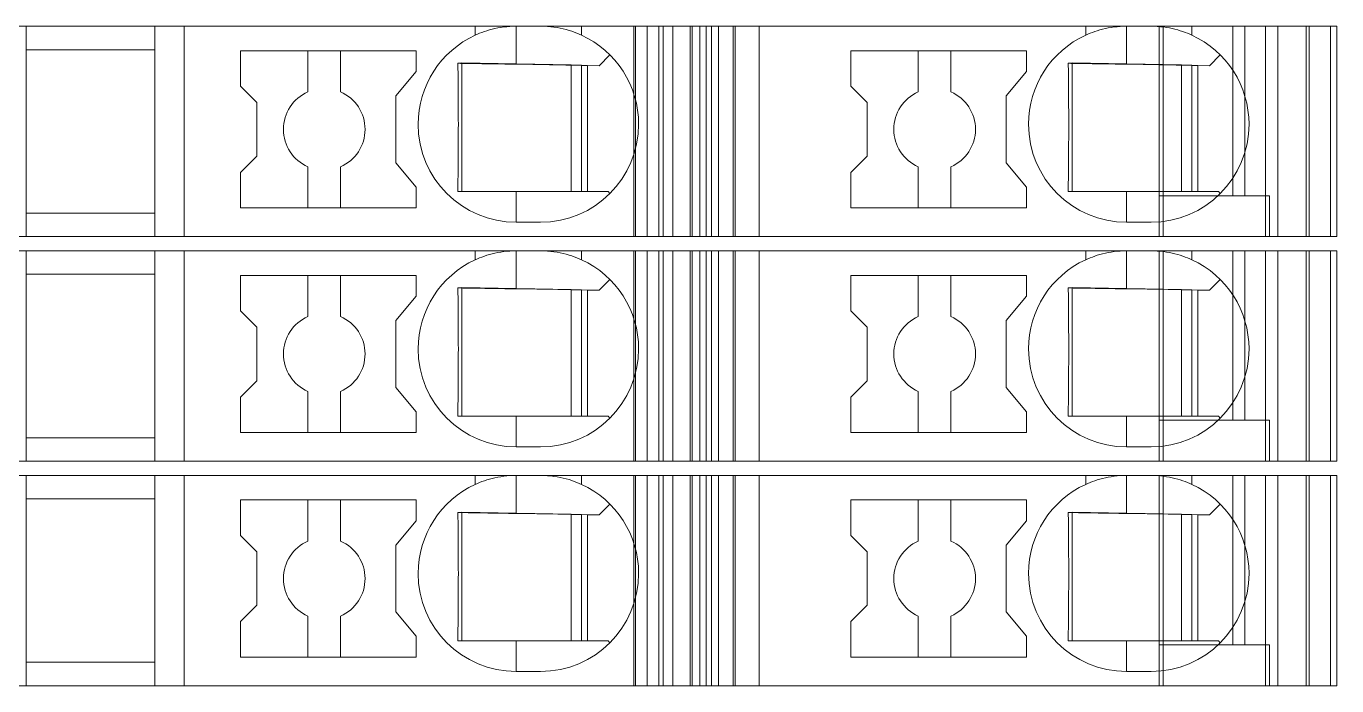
# Model space of a CAD drawing. Header units: millimetres. Extents: x 0 to 2100, y 0 to 1485.
# Drawn here: x 1258.05 to 1290.15, y 519.35 to 535.5 of the extents above; entities that cross this region are included whole.
import ezdxf
from ezdxf.enums import TextEntityAlignment as Align

# ---------------------------------------------------------------- set-up
doc = ezdxf.new("R2010")
doc.units = ezdxf.units.MM
for name, color, linetype, lineweight in [('EPLAN309', 5, 'Continuous', 5), ('EPLAN493', 5, 'Continuous', 5), ('MAIN-1', 7, 'Continuous', 5), ('MAIN-2', 7, 'Continuous', 5)]:
    doc.layers.add(name, color=color, linetype=linetype, lineweight=lineweight)
doc.styles.add('Tahoma', font='')
doc.styles.get('Tahoma').set_extended_font_data('Tahoma')

# ---------------------------------------------------------------- blocks, each defined once
blk = doc.blocks.new('EPLSYM_LibrarySPECIAL_Symbol12_Variant0_Placement8_48')
at = {"layer": 'EPLAN309', "lineweight": 13, "ltscale": 20}
blk.add_lwpolyline([(0, -5.15), (68.15, -5.15), (68.15, 0), (0, 0)], close=True, dxfattribs=at)
at = {"layer": 'EPLAN493', "color": 5, "style": 'Tahoma'}
blk.add_attdef('17_20450', text='', height=2.93475, dxfattribs=at).set_placement((0, -27.293475), align=Align.MIDDLE_RIGHT)
blk = doc.blocks.new('EPLSYM_LibrarySPECIAL_Symbol12_Variant0_Placement8_49')
at = {"layer": 'EPLAN309', "lineweight": 13, "ltscale": 20}
blk.add_lwpolyline([(0, -5.15), (68.15, -5.15), (68.15, 0), (0, 0)], close=True, dxfattribs=at)
at = {"layer": 'EPLAN493', "color": 5, "style": 'Tahoma'}
blk.add_attdef('17_20450', text='', height=2.93475, dxfattribs=at).set_placement((0, -27.293475), align=Align.MIDDLE_RIGHT)
blk = doc.blocks.new('EPLSYM_LibrarySPECIAL_Symbol12_Variant0_Placement8_50')
at = {"layer": 'EPLAN309', "lineweight": 13, "ltscale": 20}
blk.add_lwpolyline([(0, -5.15), (68.15, -5.15), (68.15, 0), (0, 0)], close=True, dxfattribs=at)
at = {"layer": 'EPLAN493', "color": 5, "style": 'Tahoma'}
blk.add_attdef('17_20450', text='', height=2.93475, dxfattribs=at).set_placement((0, -27.293475), align=Align.MIDDLE_RIGHT)

msp = doc.modelspace()

# ---------------------------------------------------------------- linework, layer by layer
at = {"layer": 'MAIN-1'}
for p, q in [((1258.05, 535.5), (1261.2, 535.5)), ((1258.05, 535.5), (1258.05, 530.35)), ((1261.919, 535.5), (1261.2, 535.5)), ((1261.2, 530.35), (1261.2, 535.5)), ((1269.05, 535.5), (1261.919, 535.5)), ((1261.919, 535.5), (1261.919, 530.35)), ((1269.05, 535.5), (1270.05, 535.5)), ((1269.05, 535.282), (1269.05, 535.5)), ((1269.531, 535.443), (1269.463, 535.427)), ((1269.601, 535.458), (1269.531, 535.443)), ((1269.673, 535.47), (1269.601, 535.458)), ((1269.746, 535.481), (1269.673, 535.47)), ((1269.821, 535.489), (1269.746, 535.481)), ((1269.897, 535.495), (1269.821, 535.489)), ((1269.973, 535.499), (1269.897, 535.495)), ((1270.05, 535.5), (1269.973, 535.499)), ((1270.05, 534.568), (1270.05, 535.5)), ((1270.05, 535.5), (1270.65, 535.5)), ((1270.65, 535.5), (1270.732, 535.499)), ((1271.65, 535.5), (1270.65, 535.5)), ((1270.732, 535.499), (1270.814, 535.494)), ((1270.814, 535.494), (1270.896, 535.487)), ((1270.896, 535.487), (1270.975, 535.478)), ((1270.975, 535.478), (1271.053, 535.466)), ((1271.053, 535.466), (1271.13, 535.452)), ((1271.13, 535.452), (1271.204, 535.435)), ((1271.204, 535.435), (1271.275, 535.417)), ((1271.65, 535.5), (1274.704, 535.5)), ((1271.65, 535.282), (1271.65, 535.5)), ((1274.832, 535.5), (1274.704, 535.5)), ((1274.704, 530.35), (1274.704, 535.5)), ((1274.832, 535.5), (1275.367, 535.5)), ((1274.832, 530.35), (1274.832, 535.5)), ((1276, 535.5), (1275.367, 535.5)), ((1275.367, 530.35), (1275.367, 535.5)), ((1276, 535.5), (1284, 535.5)), ((1276, 530.35), (1276, 535.5)), ((1284, 535.5), (1285, 535.5)), ((1284, 535.282), (1284, 535.5)), ((1284.481, 535.443), (1284.413, 535.427)), ((1284.551, 535.458), (1284.481, 535.443)), ((1284.622, 535.47), (1284.551, 535.458)), ((1284.696, 535.481), (1284.622, 535.47)), ((1284.771, 535.489), (1284.696, 535.481)), ((1284.847, 535.495), (1284.771, 535.489)), ((1284.923, 535.499), (1284.847, 535.495)), ((1285, 535.5), (1284.923, 535.499)), ((1285, 534.568), (1285, 535.5)), ((1285, 535.5), (1285.6, 535.5)), ((1285.6, 535.5), (1285.677, 535.499)), ((1286.6, 535.5), (1285.6, 535.5)), ((1285.677, 535.499), (1285.753, 535.495)), ((1285.753, 535.495), (1285.829, 535.489)), ((1285.829, 535.489), (1285.904, 535.481)), ((1285.904, 535.481), (1285.978, 535.47)), ((1285.978, 535.47), (1286.049, 535.458)), ((1286.049, 535.458), (1286.119, 535.443)), ((1286.119, 535.443), (1286.187, 535.427)), ((1286.6, 535.5), (1290, 535.5)), ((1286.6, 535.282), (1286.6, 535.5)), ((1290, 530.35), (1290, 535.5)), ((1269.102, 535.305), (1269.05, 535.282)), ((1269.156, 535.327), (1269.102, 535.305)), ((1269.213, 535.349), (1269.156, 535.327)), ((1269.272, 535.37), (1269.213, 535.349)), ((1269.333, 535.39), (1269.272, 535.37)), ((1269.397, 535.409), (1269.333, 535.39)), ((1269.463, 535.427), (1269.397, 535.409)), ((1271.275, 535.417), (1271.345, 535.397)), ((1271.345, 535.397), (1271.411, 535.376)), ((1271.411, 535.376), (1271.475, 535.354)), ((1271.475, 535.354), (1271.536, 535.331)), ((1271.536, 535.331), (1271.594, 535.306)), ((1271.594, 535.306), (1271.65, 535.282)), ((1284.052, 535.305), (1284, 535.282)), ((1284.106, 535.327), (1284.052, 535.305)), ((1284.163, 535.349), (1284.106, 535.327)), ((1284.222, 535.37), (1284.163, 535.349)), ((1284.283, 535.39), (1284.222, 535.37)), ((1284.347, 535.409), (1284.283, 535.39)), ((1284.413, 535.427), (1284.347, 535.409)), ((1286.187, 535.427), (1286.253, 535.409)), ((1286.253, 535.409), (1286.317, 535.39)), ((1286.317, 535.39), (1286.378, 535.37)), ((1286.378, 535.37), (1286.437, 535.349)), ((1286.437, 535.349), (1286.494, 535.327)), ((1286.494, 535.327), (1286.548, 535.305)), ((1286.548, 535.305), (1286.6, 535.282)), ((1258.05, 534.925), (1261.2, 534.925)), ((1263.3, 534.9), (1263.3, 534.029)), ((1263.3, 534.9), (1267.6, 534.9)), ((1264.95, 534.9), (1264.95, 533.892)), ((1265.75, 533.892), (1265.75, 534.9)), ((1267.6, 534.389), (1267.6, 534.9)), ((1272.083, 534.533), (1272.347, 534.797)), ((1278.25, 534.9), (1278.25, 534.029)), ((1278.25, 534.9), (1282.55, 534.9)), ((1279.9, 534.9), (1279.9, 533.892)), ((1280.7, 533.892), (1280.7, 534.9)), ((1282.55, 534.389), (1282.55, 534.9)), ((1287.033, 534.533), (1287.297, 534.797)), ((1268.624, 534.592), (1268.625, 534.522)), ((1268.685, 534.591), (1268.624, 534.592)), ((1268.625, 534.522), (1268.625, 534.45)), ((1268.746, 534.59), (1268.685, 534.591)), ((1268.721, 534.591), (1268.721, 531.45)), ((1268.809, 534.589), (1268.746, 534.59)), ((1268.873, 534.588), (1268.809, 534.589)), ((1268.937, 534.587), (1268.873, 534.588)), ((1269.003, 534.586), (1268.937, 534.587)), ((1269.071, 534.585), (1269.003, 534.586)), ((1269.14, 534.584), (1269.071, 534.585)), ((1269.21, 534.582), (1269.14, 534.584)), ((1269.283, 534.581), (1269.21, 534.582)), ((1269.358, 534.58), (1269.283, 534.581)), ((1269.435, 534.579), (1269.358, 534.58)), ((1269.514, 534.577), (1269.435, 534.579)), ((1269.597, 534.576), (1269.514, 534.577)), ((1269.682, 534.575), (1269.597, 534.576)), ((1269.771, 534.573), (1269.682, 534.575)), ((1269.862, 534.571), (1269.771, 534.573)), ((1269.955, 534.57), (1269.862, 534.571)), ((1270.05, 534.568), (1269.955, 534.57)), ((1270.05, 534.568), (1272.083, 534.533)), ((1271.4, 534.545), (1271.4, 531.45)), ((1271.65, 531.45), (1271.65, 534.54)), ((1271.8, 534.538), (1271.8, 531.45)), ((1283.574, 534.592), (1283.574, 534.522)), ((1283.635, 534.591), (1283.574, 534.592)), ((1283.574, 534.522), (1283.575, 534.45)), ((1283.696, 534.59), (1283.635, 534.591)), ((1283.671, 534.591), (1283.671, 531.45)), ((1283.759, 534.589), (1283.696, 534.59)), ((1283.822, 534.588), (1283.759, 534.589)), ((1283.887, 534.587), (1283.822, 534.588)), ((1283.953, 534.586), (1283.887, 534.587)), ((1284.021, 534.585), (1283.953, 534.586)), ((1284.09, 534.584), (1284.021, 534.585)), ((1284.16, 534.582), (1284.09, 534.584)), ((1284.233, 534.581), (1284.16, 534.582)), ((1284.307, 534.58), (1284.233, 534.581)), ((1284.385, 534.579), (1284.307, 534.58)), ((1284.464, 534.577), (1284.385, 534.579)), ((1284.547, 534.576), (1284.464, 534.577)), ((1284.632, 534.575), (1284.547, 534.576)), ((1284.72, 534.573), (1284.632, 534.575)), ((1284.812, 534.571), (1284.72, 534.573)), ((1284.905, 534.57), (1284.812, 534.571)), ((1285, 534.568), (1284.905, 534.57)), ((1285, 534.568), (1287.033, 534.533)), ((1286.35, 534.545), (1286.35, 531.45)), ((1286.6, 531.45), (1286.6, 534.54)), ((1286.75, 534.538), (1286.75, 531.45)), ((1267.1, 533.793), (1267.6, 534.389)), ((1268.625, 534.45), (1268.626, 534.377)), ((1268.626, 534.377), (1268.627, 534.303)), ((1268.627, 534.303), (1268.628, 534.227)), ((1268.628, 534.227), (1268.628, 534.149)), ((1268.628, 534.149), (1268.629, 534.07)), ((1282.05, 533.793), (1282.55, 534.389)), ((1283.575, 534.45), (1283.576, 534.377)), ((1283.576, 534.377), (1283.577, 534.303)), ((1283.577, 534.303), (1283.577, 534.227)), ((1283.577, 534.227), (1283.578, 534.149)), ((1283.578, 534.149), (1283.579, 534.07)), ((1263.7, 533.629), (1263.3, 534.029)), ((1268.629, 534.07), (1268.63, 533.988)), ((1268.63, 533.988), (1268.63, 533.904)), ((1268.63, 533.904), (1268.631, 533.817)), ((1278.65, 533.629), (1278.25, 534.029)), ((1283.579, 534.07), (1283.58, 533.988)), ((1283.58, 533.988), (1283.58, 533.904)), ((1283.58, 533.904), (1283.581, 533.817)), ((1263.7, 533.629), (1263.7, 532.321)), ((1267.1, 533.793), (1267.1, 532.157)), ((1268.631, 533.817), (1268.631, 533.726)), ((1268.631, 533.726), (1268.632, 533.632)), ((1268.632, 533.632), (1268.633, 533.534)), ((1268.633, 533.534), (1268.633, 533.431)), ((1278.65, 533.629), (1278.65, 532.321)), ((1282.05, 533.793), (1282.05, 532.157)), ((1283.581, 533.817), (1283.581, 533.726)), ((1283.581, 533.726), (1283.582, 533.632)), ((1283.582, 533.632), (1283.582, 533.534)), ((1283.582, 533.534), (1283.583, 533.431)), ((1268.633, 533.431), (1268.633, 533.324)), ((1268.633, 533.324), (1268.633, 533.213)), ((1268.633, 533.213), (1268.634, 533.1)), ((1283.583, 533.431), (1283.583, 533.324)), ((1283.583, 533.324), (1283.583, 533.213)), ((1283.583, 533.213), (1283.583, 533.1)), ((1268.634, 533.1), (1268.633, 532.979)), ((1268.633, 532.979), (1268.633, 532.861)), ((1268.633, 532.861), (1268.633, 532.747)), ((1283.583, 533.1), (1283.583, 532.979)), ((1283.583, 532.979), (1283.583, 532.861)), ((1283.583, 532.861), (1283.583, 532.747)), ((1268.633, 532.747), (1268.632, 532.638)), ((1268.632, 532.638), (1268.632, 532.534)), ((1283.583, 532.747), (1283.582, 532.638)), ((1283.582, 532.638), (1283.582, 532.534)), ((1263.7, 532.321), (1263.3, 531.921)), ((1268.63, 532.248), (1268.629, 532.159)), ((1268.631, 532.339), (1268.63, 532.248)), ((1268.632, 532.534), (1268.631, 532.434)), ((1268.631, 532.434), (1268.631, 532.339)), ((1278.65, 532.321), (1278.25, 531.921)), ((1283.58, 532.248), (1283.579, 532.159)), ((1283.581, 532.339), (1283.58, 532.248)), ((1283.582, 532.534), (1283.581, 532.434)), ((1283.581, 532.434), (1283.581, 532.339)), ((1263.3, 531.921), (1263.3, 531.05)), ((1264.95, 532.058), (1264.95, 531.05)), ((1265.75, 532.058), (1265.75, 531.05)), ((1267.1, 532.157), (1267.6, 531.561)), ((1268.627, 531.908), (1268.626, 531.829)), ((1268.628, 531.99), (1268.627, 531.908)), ((1268.629, 532.159), (1268.628, 532.073)), ((1268.628, 532.073), (1268.628, 531.99)), ((1278.25, 531.921), (1278.25, 531.05)), ((1279.9, 532.058), (1279.9, 531.05)), ((1280.7, 532.058), (1280.7, 531.05)), ((1282.05, 532.157), (1282.55, 531.561)), ((1283.577, 531.908), (1283.576, 531.829)), ((1283.578, 531.99), (1283.577, 531.908)), ((1283.579, 532.159), (1283.578, 532.073)), ((1283.578, 532.073), (1283.578, 531.99)), ((1268.624, 531.598), (1268.623, 531.524)), ((1268.625, 531.75), (1268.624, 531.674)), ((1268.624, 531.674), (1268.624, 531.598)), ((1268.626, 531.829), (1268.625, 531.75)), ((1283.574, 531.598), (1283.573, 531.524)), ((1283.575, 531.75), (1283.574, 531.674)), ((1283.574, 531.674), (1283.574, 531.598)), ((1283.576, 531.829), (1283.575, 531.75)), ((1267.6, 531.05), (1267.6, 531.561)), ((1268.623, 531.524), (1268.622, 531.45)), ((1268.622, 531.45), (1268.683, 531.45)), ((1268.683, 531.45), (1268.746, 531.45)), ((1268.746, 531.45), (1268.809, 531.45)), ((1268.809, 531.45), (1268.873, 531.45)), ((1268.873, 531.45), (1268.939, 531.45)), ((1268.939, 531.45), (1269.005, 531.45)), ((1269.005, 531.45), (1269.074, 531.45)), ((1269.074, 531.45), (1269.144, 531.45)), ((1269.144, 531.45), (1269.215, 531.45)), ((1269.215, 531.45), (1269.289, 531.45)), ((1269.289, 531.45), (1269.364, 531.45)), ((1269.364, 531.45), (1269.442, 531.45)), ((1269.442, 531.45), (1269.522, 531.45)), ((1269.522, 531.45), (1269.605, 531.45)), ((1269.605, 531.45), (1269.69, 531.45)), ((1269.69, 531.45), (1269.778, 531.45)), ((1269.778, 531.45), (1269.867, 531.45)), ((1269.867, 531.45), (1269.958, 531.45)), ((1269.958, 531.45), (1270.05, 531.45)), ((1270.05, 531.45), (1272.3, 531.45)), ((1270.05, 531.45), (1270.05, 530.7)), ((1272.347, 531.403), (1272.3, 531.45)), ((1282.55, 531.05), (1282.55, 531.561)), ((1283.573, 531.524), (1283.572, 531.45)), ((1283.572, 531.45), (1283.633, 531.45)), ((1283.633, 531.45), (1283.695, 531.45)), ((1283.695, 531.45), (1283.759, 531.45)), ((1283.759, 531.45), (1283.823, 531.45)), ((1283.823, 531.45), (1283.889, 531.45)), ((1283.889, 531.45), (1283.955, 531.45)), ((1283.955, 531.45), (1284.024, 531.45)), ((1284.024, 531.45), (1284.093, 531.45)), ((1284.093, 531.45), (1284.165, 531.45)), ((1284.165, 531.45), (1284.239, 531.45)), ((1284.239, 531.45), (1284.314, 531.45)), ((1284.314, 531.45), (1284.392, 531.45)), ((1284.392, 531.45), (1284.472, 531.45)), ((1284.472, 531.45), (1284.555, 531.45)), ((1284.555, 531.45), (1284.64, 531.45)), ((1284.64, 531.45), (1284.727, 531.45)), ((1284.727, 531.45), (1284.817, 531.45)), ((1284.817, 531.45), (1284.908, 531.45)), ((1284.908, 531.45), (1285, 531.45)), ((1285, 531.45), (1285, 530.7)), ((1285, 531.45), (1287.25, 531.45)), ((1287.297, 531.403), (1287.25, 531.45)), ((1267.6, 531.05), (1263.3, 531.05)), ((1282.55, 531.05), (1278.25, 531.05)), ((1258.05, 530.925), (1261.2, 530.925)), ((1270.65, 530.7), (1270.05, 530.7)), ((1285.6, 530.7), (1285, 530.7)), ((1258.05, 530.35), (1261.2, 530.35)), ((1261.919, 530.35), (1261.2, 530.35)), ((1261.919, 530.35), (1274.704, 530.35)), ((1273.544, 530.35), (1273.544, 530.35)), ((1273.65, 530.35), (1273.65, 530.35)), ((1274.832, 530.35), (1274.704, 530.35)), ((1274.832, 530.35), (1275.367, 530.35)), ((1276, 530.35), (1275.367, 530.35)), ((1276, 530.35), (1290, 530.35)), ((1288.5, 530.35), (1288.5, 530.35)), ((1258.05, 530), (1261.2, 530)), ((1258.05, 530), (1258.05, 524.85)), ((1261.919, 530), (1261.2, 530)), ((1261.2, 524.85), (1261.2, 530)), ((1269.05, 530), (1261.919, 530)), ((1261.919, 530), (1261.919, 524.85)), ((1269.05, 530), (1270.05, 530)), ((1269.05, 529.782), (1269.05, 530)), ((1269.746, 529.981), (1269.673, 529.97)), ((1269.821, 529.989), (1269.746, 529.981)), ((1269.897, 529.995), (1269.821, 529.989)), ((1269.973, 529.999), (1269.897, 529.995)), ((1270.05, 530), (1269.973, 529.999)), ((1270.05, 529.068), (1270.05, 530)), ((1270.05, 530), (1270.65, 530)), ((1270.65, 530), (1270.732, 529.999)), ((1271.65, 530), (1270.65, 530)), ((1270.732, 529.999), (1270.814, 529.994)), ((1270.814, 529.994), (1270.896, 529.987)), ((1270.896, 529.987), (1270.975, 529.978)), ((1270.975, 529.978), (1271.053, 529.966)), ((1271.65, 530), (1274.704, 530)), ((1271.65, 529.782), (1271.65, 530)), ((1274.832, 530), (1274.704, 530)), ((1274.704, 524.85), (1274.704, 530)), ((1274.832, 530), (1275.367, 530)), ((1274.832, 524.85), (1274.832, 530)), ((1276, 530), (1275.367, 530)), ((1275.367, 524.85), (1275.367, 530)), ((1276, 530), (1284, 530)), ((1276, 524.85), (1276, 530)), ((1284, 530), (1285, 530)), ((1284, 529.782), (1284, 530)), ((1284.696, 529.981), (1284.622, 529.97)), ((1284.771, 529.989), (1284.696, 529.981)), ((1284.847, 529.995), (1284.771, 529.989)), ((1284.923, 529.999), (1284.847, 529.995)), ((1285, 530), (1284.923, 529.999)), ((1285, 529.068), (1285, 530)), ((1285, 530), (1285.6, 530)), ((1285.6, 530), (1285.677, 529.999)), ((1286.6, 530), (1285.6, 530)), ((1285.677, 529.999), (1285.753, 529.995)), ((1285.753, 529.995), (1285.829, 529.989)), ((1285.829, 529.989), (1285.904, 529.981)), ((1285.904, 529.981), (1285.978, 529.97)), ((1286.6, 530), (1290, 530)), ((1286.6, 529.782), (1286.6, 530)), ((1290, 524.85), (1290, 530)), ((1269.102, 529.805), (1269.05, 529.782)), ((1269.156, 529.827), (1269.102, 529.805)), ((1269.213, 529.849), (1269.156, 529.827)), ((1269.272, 529.87), (1269.213, 529.849)), ((1269.333, 529.89), (1269.272, 529.87)), ((1269.397, 529.909), (1269.333, 529.89)), ((1269.463, 529.927), (1269.397, 529.909)), ((1269.531, 529.943), (1269.463, 529.927)), ((1269.601, 529.958), (1269.531, 529.943)), ((1269.673, 529.97), (1269.601, 529.958)), ((1271.053, 529.966), (1271.13, 529.952)), ((1271.13, 529.952), (1271.204, 529.935)), ((1271.204, 529.935), (1271.275, 529.917)), ((1271.275, 529.917), (1271.345, 529.897)), ((1271.345, 529.897), (1271.411, 529.876)), ((1271.411, 529.876), (1271.475, 529.854)), ((1271.475, 529.854), (1271.536, 529.831)), ((1271.536, 529.831), (1271.594, 529.806)), ((1271.594, 529.806), (1271.65, 529.782)), ((1284.052, 529.805), (1284, 529.782)), ((1284.106, 529.827), (1284.052, 529.805)), ((1284.163, 529.849), (1284.106, 529.827)), ((1284.222, 529.87), (1284.163, 529.849)), ((1284.283, 529.89), (1284.222, 529.87)), ((1284.347, 529.909), (1284.283, 529.89)), ((1284.413, 529.927), (1284.347, 529.909)), ((1284.481, 529.943), (1284.413, 529.927)), ((1284.551, 529.958), (1284.481, 529.943)), ((1284.622, 529.97), (1284.551, 529.958)), ((1285.978, 529.97), (1286.049, 529.958)), ((1286.049, 529.958), (1286.119, 529.943)), ((1286.119, 529.943), (1286.187, 529.927)), ((1286.187, 529.927), (1286.253, 529.909)), ((1286.253, 529.909), (1286.317, 529.89)), ((1286.317, 529.89), (1286.378, 529.87)), ((1286.378, 529.87), (1286.437, 529.849)), ((1286.437, 529.849), (1286.494, 529.827)), ((1286.494, 529.827), (1286.548, 529.805)), ((1286.548, 529.805), (1286.6, 529.782)), ((1258.05, 529.425), (1261.2, 529.425)), ((1263.3, 529.4), (1263.3, 528.529)), ((1263.3, 529.4), (1267.6, 529.4)), ((1264.95, 529.4), (1264.95, 528.392)), ((1265.75, 528.392), (1265.75, 529.4)), ((1267.6, 528.889), (1267.6, 529.4)), ((1278.25, 529.4), (1278.25, 528.529)), ((1278.25, 529.4), (1282.55, 529.4)), ((1279.9, 529.4), (1279.9, 528.392)), ((1280.7, 528.392), (1280.7, 529.4)), ((1282.55, 528.889), (1282.55, 529.4)), ((1268.624, 529.092), (1268.625, 529.022)), ((1268.685, 529.091), (1268.624, 529.092)), ((1268.625, 529.022), (1268.625, 528.95)), ((1268.746, 529.09), (1268.685, 529.091)), ((1268.721, 529.091), (1268.721, 525.95)), ((1268.809, 529.089), (1268.746, 529.09)), ((1268.873, 529.088), (1268.809, 529.089)), ((1268.937, 529.087), (1268.873, 529.088)), ((1269.003, 529.086), (1268.937, 529.087)), ((1269.071, 529.085), (1269.003, 529.086)), ((1269.14, 529.084), (1269.071, 529.085)), ((1269.21, 529.082), (1269.14, 529.084)), ((1269.283, 529.081), (1269.21, 529.082)), ((1269.358, 529.08), (1269.283, 529.081)), ((1269.435, 529.079), (1269.358, 529.08)), ((1269.514, 529.077), (1269.435, 529.079)), ((1269.597, 529.076), (1269.514, 529.077)), ((1269.682, 529.075), (1269.597, 529.076)), ((1269.771, 529.073), (1269.682, 529.075)), ((1269.862, 529.071), (1269.771, 529.073)), ((1269.955, 529.07), (1269.862, 529.071)), ((1270.05, 529.068), (1269.955, 529.07)), ((1270.05, 529.068), (1272.083, 529.033)), ((1271.4, 529.045), (1271.4, 525.95)), ((1271.65, 525.95), (1271.65, 529.04)), ((1271.8, 529.038), (1271.8, 525.95)), ((1272.083, 529.033), (1272.347, 529.297)), ((1283.574, 529.092), (1283.574, 529.022)), ((1283.635, 529.091), (1283.574, 529.092)), ((1283.574, 529.022), (1283.575, 528.95)), ((1283.696, 529.09), (1283.635, 529.091)), ((1283.671, 529.091), (1283.671, 525.95)), ((1283.759, 529.089), (1283.696, 529.09)), ((1283.822, 529.088), (1283.759, 529.089)), ((1283.887, 529.087), (1283.822, 529.088)), ((1283.953, 529.086), (1283.887, 529.087)), ((1284.021, 529.085), (1283.953, 529.086)), ((1284.09, 529.084), (1284.021, 529.085)), ((1284.16, 529.082), (1284.09, 529.084)), ((1284.233, 529.081), (1284.16, 529.082)), ((1284.307, 529.08), (1284.233, 529.081)), ((1284.385, 529.079), (1284.307, 529.08)), ((1284.464, 529.077), (1284.385, 529.079)), ((1284.547, 529.076), (1284.464, 529.077)), ((1284.632, 529.075), (1284.547, 529.076)), ((1284.72, 529.073), (1284.632, 529.075)), ((1284.812, 529.071), (1284.72, 529.073)), ((1284.905, 529.07), (1284.812, 529.071)), ((1285, 529.068), (1284.905, 529.07)), ((1285, 529.068), (1287.033, 529.033)), ((1286.35, 529.045), (1286.35, 525.95)), ((1286.6, 525.95), (1286.6, 529.04)), ((1286.75, 529.038), (1286.75, 525.95)), ((1287.033, 529.033), (1287.297, 529.297)), ((1267.1, 528.293), (1267.6, 528.889)), ((1268.625, 528.95), (1268.626, 528.877)), ((1268.626, 528.877), (1268.627, 528.803)), ((1268.627, 528.803), (1268.628, 528.727)), ((1268.628, 528.727), (1268.628, 528.649)), ((1282.05, 528.293), (1282.55, 528.889)), ((1283.575, 528.95), (1283.576, 528.877)), ((1283.576, 528.877), (1283.577, 528.803)), ((1283.577, 528.803), (1283.577, 528.727)), ((1283.577, 528.727), (1283.578, 528.649)), ((1263.7, 528.129), (1263.3, 528.529)), ((1268.628, 528.649), (1268.629, 528.57)), ((1268.629, 528.57), (1268.63, 528.488)), ((1268.63, 528.488), (1268.63, 528.404)), ((1268.63, 528.404), (1268.631, 528.317)), ((1278.65, 528.129), (1278.25, 528.529)), ((1283.578, 528.649), (1283.579, 528.57)), ((1283.579, 528.57), (1283.58, 528.488)), ((1283.58, 528.488), (1283.58, 528.404)), ((1283.58, 528.404), (1283.581, 528.317)), ((1263.7, 528.129), (1263.7, 526.821)), ((1267.1, 528.293), (1267.1, 526.657)), ((1268.631, 528.317), (1268.631, 528.226)), ((1268.631, 528.226), (1268.632, 528.132)), ((1268.632, 528.132), (1268.633, 528.034)), ((1278.65, 528.129), (1278.65, 526.821)), ((1282.05, 528.293), (1282.05, 526.657)), ((1283.581, 528.317), (1283.581, 528.226)), ((1283.581, 528.226), (1283.582, 528.132)), ((1283.582, 528.132), (1283.582, 528.034)), ((1268.633, 528.034), (1268.633, 527.931)), ((1268.633, 527.931), (1268.633, 527.824)), ((1268.633, 527.824), (1268.633, 527.713)), ((1283.582, 528.034), (1283.583, 527.931)), ((1283.583, 527.931), (1283.583, 527.824)), ((1283.583, 527.824), (1283.583, 527.713)), ((1268.633, 527.713), (1268.634, 527.6)), ((1268.634, 527.6), (1268.633, 527.479)), ((1268.633, 527.479), (1268.633, 527.361)), ((1283.583, 527.713), (1283.583, 527.6)), ((1283.583, 527.6), (1283.583, 527.479)), ((1283.583, 527.479), (1283.583, 527.361)), ((1268.633, 527.247), (1268.632, 527.138)), ((1268.632, 527.138), (1268.632, 527.034)), ((1268.633, 527.361), (1268.633, 527.247)), ((1283.583, 527.247), (1283.582, 527.138)), ((1283.582, 527.138), (1283.582, 527.034)), ((1283.583, 527.361), (1283.583, 527.247)), ((1263.7, 526.821), (1263.3, 526.421)), ((1268.631, 526.839), (1268.63, 526.748)), ((1268.632, 527.034), (1268.631, 526.934)), ((1268.631, 526.934), (1268.631, 526.839)), ((1278.65, 526.821), (1278.25, 526.421)), ((1283.581, 526.839), (1283.58, 526.748)), ((1283.582, 527.034), (1283.581, 526.934)), ((1283.581, 526.934), (1283.581, 526.839)), ((1264.95, 526.558), (1264.95, 525.55)), ((1265.75, 526.558), (1265.75, 525.55)), ((1267.1, 526.657), (1267.6, 526.061)), ((1268.628, 526.49), (1268.627, 526.408)), ((1268.629, 526.659), (1268.628, 526.573)), ((1268.628, 526.573), (1268.628, 526.49)), ((1268.63, 526.748), (1268.629, 526.659)), ((1279.9, 526.558), (1279.9, 525.55)), ((1280.7, 526.558), (1280.7, 525.55)), ((1282.05, 526.657), (1282.55, 526.061)), ((1283.578, 526.49), (1283.577, 526.408)), ((1283.579, 526.659), (1283.578, 526.573)), ((1283.578, 526.573), (1283.578, 526.49)), ((1283.58, 526.748), (1283.579, 526.659)), ((1263.3, 526.421), (1263.3, 525.55)), ((1268.625, 526.25), (1268.624, 526.174)), ((1268.624, 526.174), (1268.624, 526.098)), ((1268.626, 526.329), (1268.625, 526.25)), ((1268.627, 526.408), (1268.626, 526.329)), ((1278.25, 526.421), (1278.25, 525.55)), ((1283.575, 526.25), (1283.574, 526.174)), ((1283.574, 526.174), (1283.574, 526.098)), ((1283.576, 526.329), (1283.575, 526.25)), ((1283.577, 526.408), (1283.576, 526.329)), ((1267.6, 525.55), (1267.6, 526.061)), ((1268.623, 526.024), (1268.622, 525.95)), ((1268.622, 525.95), (1268.683, 525.95)), ((1268.624, 526.098), (1268.623, 526.024)), ((1268.683, 525.95), (1268.746, 525.95)), ((1268.746, 525.95), (1268.809, 525.95)), ((1268.809, 525.95), (1268.873, 525.95)), ((1268.873, 525.95), (1268.939, 525.95)), ((1268.939, 525.95), (1269.005, 525.95)), ((1269.005, 525.95), (1269.074, 525.95)), ((1269.074, 525.95), (1269.144, 525.95)), ((1269.144, 525.95), (1269.215, 525.95)), ((1269.215, 525.95), (1269.289, 525.95)), ((1269.289, 525.95), (1269.364, 525.95)), ((1269.364, 525.95), (1269.442, 525.95)), ((1269.442, 525.95), (1269.522, 525.95)), ((1269.522, 525.95), (1269.605, 525.95)), ((1269.605, 525.95), (1269.69, 525.95)), ((1269.69, 525.95), (1269.778, 525.95)), ((1269.778, 525.95), (1269.867, 525.95)), ((1269.867, 525.95), (1269.958, 525.95)), ((1269.958, 525.95), (1270.05, 525.95)), ((1270.05, 525.95), (1272.3, 525.95)), ((1270.05, 525.95), (1270.05, 525.2)), ((1272.347, 525.903), (1272.3, 525.95)), ((1282.55, 525.55), (1282.55, 526.061)), ((1283.573, 526.024), (1283.572, 525.95)), ((1283.572, 525.95), (1283.633, 525.95)), ((1283.574, 526.098), (1283.573, 526.024)), ((1283.633, 525.95), (1283.695, 525.95)), ((1283.695, 525.95), (1283.759, 525.95)), ((1283.759, 525.95), (1283.823, 525.95)), ((1283.823, 525.95), (1283.889, 525.95)), ((1283.889, 525.95), (1283.955, 525.95)), ((1283.955, 525.95), (1284.024, 525.95)), ((1284.024, 525.95), (1284.093, 525.95)), ((1284.093, 525.95), (1284.165, 525.95)), ((1284.165, 525.95), (1284.239, 525.95)), ((1284.239, 525.95), (1284.314, 525.95)), ((1284.314, 525.95), (1284.392, 525.95)), ((1284.392, 525.95), (1284.472, 525.95)), ((1284.472, 525.95), (1284.555, 525.95)), ((1284.555, 525.95), (1284.64, 525.95)), ((1284.64, 525.95), (1284.727, 525.95)), ((1284.727, 525.95), (1284.817, 525.95)), ((1284.817, 525.95), (1284.908, 525.95)), ((1284.908, 525.95), (1285, 525.95)), ((1285, 525.95), (1285, 525.2)), ((1285, 525.95), (1287.25, 525.95)), ((1287.297, 525.903), (1287.25, 525.95)), ((1267.6, 525.55), (1263.3, 525.55)), ((1282.55, 525.55), (1278.25, 525.55)), ((1258.05, 525.425), (1261.2, 525.425)), ((1270.65, 525.2), (1270.05, 525.2)), ((1285.6, 525.2), (1285, 525.2)), ((1258.05, 524.85), (1261.2, 524.85)), ((1261.919, 524.85), (1261.2, 524.85)), ((1261.919, 524.85), (1274.704, 524.85)), ((1273.544, 524.85), (1273.544, 524.85)), ((1273.65, 524.85), (1273.65, 524.85)), ((1274.832, 524.85), (1274.704, 524.85)), ((1274.832, 524.85), (1275.367, 524.85)), ((1276, 524.85), (1275.367, 524.85)), ((1276, 524.85), (1290, 524.85)), ((1288.5, 524.85), (1288.5, 524.85)), ((1258.05, 524.5), (1261.2, 524.5)), ((1258.05, 524.5), (1258.05, 519.35)), ((1261.919, 524.5), (1261.2, 524.5)), ((1261.2, 519.35), (1261.2, 524.5)), ((1269.05, 524.5), (1261.919, 524.5)), ((1261.919, 524.5), (1261.919, 519.35)), ((1269.05, 524.5), (1270.05, 524.5)), ((1269.05, 524.282), (1269.05, 524.5)), ((1269.102, 524.305), (1269.05, 524.282)), ((1269.156, 524.327), (1269.102, 524.305)), ((1269.213, 524.349), (1269.156, 524.327)), ((1269.272, 524.37), (1269.213, 524.349)), ((1269.333, 524.39), (1269.272, 524.37)), ((1269.397, 524.409), (1269.333, 524.39)), ((1269.463, 524.427), (1269.397, 524.409)), ((1269.531, 524.443), (1269.463, 524.427)), ((1269.601, 524.458), (1269.531, 524.443)), ((1269.673, 524.47), (1269.601, 524.458)), ((1269.746, 524.481), (1269.673, 524.47)), ((1269.821, 524.489), (1269.746, 524.481)), ((1269.897, 524.495), (1269.821, 524.489)), ((1269.973, 524.499), (1269.897, 524.495)), ((1270.05, 524.5), (1269.973, 524.499)), ((1270.05, 523.568), (1270.05, 524.5)), ((1270.05, 524.5), (1270.65, 524.5)), ((1270.65, 524.5), (1270.732, 524.499)), ((1271.65, 524.5), (1270.65, 524.5)), ((1270.732, 524.499), (1270.814, 524.494)), ((1270.814, 524.494), (1270.896, 524.487)), ((1270.896, 524.487), (1270.975, 524.478)), ((1270.975, 524.478), (1271.053, 524.466)), ((1271.053, 524.466), (1271.13, 524.452)), ((1271.13, 524.452), (1271.204, 524.435)), ((1271.204, 524.435), (1271.275, 524.417)), ((1271.275, 524.417), (1271.345, 524.397)), ((1271.345, 524.397), (1271.411, 524.376)), ((1271.411, 524.376), (1271.475, 524.354)), ((1271.475, 524.354), (1271.536, 524.331)), ((1271.536, 524.331), (1271.594, 524.306)), ((1271.594, 524.306), (1271.65, 524.282)), ((1271.65, 524.5), (1274.704, 524.5)), ((1271.65, 524.282), (1271.65, 524.5)), ((1274.832, 524.5), (1274.704, 524.5)), ((1274.704, 519.35), (1274.704, 524.5)), ((1274.832, 524.5), (1275.367, 524.5)), ((1274.832, 519.35), (1274.832, 524.5)), ((1276, 524.5), (1275.367, 524.5)), ((1275.367, 519.35), (1275.367, 524.5)), ((1276, 524.5), (1284, 524.5)), ((1276, 519.35), (1276, 524.5)), ((1284, 524.5), (1285, 524.5)), ((1284, 524.282), (1284, 524.5)), ((1284.052, 524.305), (1284, 524.282)), ((1284.106, 524.327), (1284.052, 524.305)), ((1284.163, 524.349), (1284.106, 524.327)), ((1284.222, 524.37), (1284.163, 524.349)), ((1284.283, 524.39), (1284.222, 524.37)), ((1284.347, 524.409), (1284.283, 524.39)), ((1284.413, 524.427), (1284.347, 524.409)), ((1284.481, 524.443), (1284.413, 524.427)), ((1284.551, 524.458), (1284.481, 524.443)), ((1284.622, 524.47), (1284.551, 524.458)), ((1284.696, 524.481), (1284.622, 524.47)), ((1284.771, 524.489), (1284.696, 524.481)), ((1284.847, 524.495), (1284.771, 524.489)), ((1284.923, 524.499), (1284.847, 524.495)), ((1285, 524.5), (1284.923, 524.499)), ((1285, 523.568), (1285, 524.5)), ((1285, 524.5), (1285.6, 524.5)), ((1285.6, 524.5), (1285.677, 524.499)), ((1286.6, 524.5), (1285.6, 524.5)), ((1285.677, 524.499), (1285.753, 524.495)), ((1285.753, 524.495), (1285.829, 524.489)), ((1285.829, 524.489), (1285.904, 524.481)), ((1285.904, 524.481), (1285.978, 524.47)), ((1285.978, 524.47), (1286.049, 524.458)), ((1286.049, 524.458), (1286.119, 524.443)), ((1286.119, 524.443), (1286.187, 524.427)), ((1286.187, 524.427), (1286.253, 524.409)), ((1286.253, 524.409), (1286.317, 524.39)), ((1286.317, 524.39), (1286.378, 524.37)), ((1286.378, 524.37), (1286.437, 524.349)), ((1286.437, 524.349), (1286.494, 524.327)), ((1286.494, 524.327), (1286.548, 524.305)), ((1286.548, 524.305), (1286.6, 524.282)), ((1286.6, 524.5), (1290, 524.5)), ((1286.6, 524.282), (1286.6, 524.5)), ((1290, 519.35), (1290, 524.5)), ((1258.05, 523.925), (1261.2, 523.925)), ((1263.3, 523.9), (1263.3, 523.029)), ((1263.3, 523.9), (1267.6, 523.9)), ((1264.95, 523.9), (1264.95, 522.892)), ((1265.75, 522.892), (1265.75, 523.9)), ((1267.6, 523.389), (1267.6, 523.9)), ((1278.25, 523.9), (1278.25, 523.029)), ((1278.25, 523.9), (1282.55, 523.9)), ((1279.9, 523.9), (1279.9, 522.892)), ((1280.7, 522.892), (1280.7, 523.9)), ((1282.55, 523.389), (1282.55, 523.9)), ((1268.624, 523.592), (1268.625, 523.522)), ((1268.685, 523.591), (1268.624, 523.592)), ((1268.746, 523.59), (1268.685, 523.591)), ((1268.721, 523.591), (1268.721, 520.45)), ((1268.809, 523.589), (1268.746, 523.59)), ((1268.873, 523.588), (1268.809, 523.589)), ((1268.937, 523.587), (1268.873, 523.588)), ((1269.003, 523.586), (1268.937, 523.587)), ((1269.071, 523.585), (1269.003, 523.586)), ((1269.14, 523.584), (1269.071, 523.585)), ((1269.21, 523.582), (1269.14, 523.584)), ((1269.283, 523.581), (1269.21, 523.582)), ((1269.358, 523.58), (1269.283, 523.581)), ((1269.435, 523.579), (1269.358, 523.58)), ((1269.514, 523.577), (1269.435, 523.579)), ((1269.597, 523.576), (1269.514, 523.577)), ((1269.682, 523.575), (1269.597, 523.576)), ((1269.771, 523.573), (1269.682, 523.575)), ((1269.862, 523.571), (1269.771, 523.573)), ((1269.955, 523.57), (1269.862, 523.571)), ((1270.05, 523.568), (1269.955, 523.57)), ((1270.05, 523.568), (1272.083, 523.533)), ((1272.083, 523.533), (1272.347, 523.797)), ((1283.574, 523.592), (1283.574, 523.522)), ((1283.635, 523.591), (1283.574, 523.592)), ((1283.696, 523.59), (1283.635, 523.591)), ((1283.671, 523.591), (1283.671, 520.45)), ((1283.759, 523.589), (1283.696, 523.59)), ((1283.822, 523.588), (1283.759, 523.589)), ((1283.887, 523.587), (1283.822, 523.588)), ((1283.953, 523.586), (1283.887, 523.587)), ((1284.021, 523.585), (1283.953, 523.586)), ((1284.09, 523.584), (1284.021, 523.585)), ((1284.16, 523.582), (1284.09, 523.584)), ((1284.233, 523.581), (1284.16, 523.582)), ((1284.307, 523.58), (1284.233, 523.581)), ((1284.385, 523.579), (1284.307, 523.58)), ((1284.464, 523.577), (1284.385, 523.579)), ((1284.547, 523.576), (1284.464, 523.577)), ((1284.632, 523.575), (1284.547, 523.576)), ((1284.72, 523.573), (1284.632, 523.575)), ((1284.812, 523.571), (1284.72, 523.573)), ((1284.905, 523.57), (1284.812, 523.571)), ((1285, 523.568), (1284.905, 523.57)), ((1285, 523.568), (1287.033, 523.533)), ((1287.033, 523.533), (1287.297, 523.797)), ((1267.1, 522.793), (1267.6, 523.389)), ((1268.625, 523.522), (1268.625, 523.45)), ((1268.625, 523.45), (1268.626, 523.377)), ((1268.626, 523.377), (1268.627, 523.303)), ((1268.627, 523.303), (1268.628, 523.227)), ((1271.4, 523.545), (1271.4, 520.45)), ((1271.65, 520.45), (1271.65, 523.54)), ((1271.8, 523.538), (1271.8, 520.45)), ((1282.05, 522.793), (1282.55, 523.389)), ((1283.574, 523.522), (1283.575, 523.45)), ((1283.575, 523.45), (1283.576, 523.377)), ((1283.576, 523.377), (1283.577, 523.303)), ((1283.577, 523.303), (1283.577, 523.227)), ((1286.35, 523.545), (1286.35, 520.45)), ((1286.6, 520.45), (1286.6, 523.54)), ((1286.75, 523.538), (1286.75, 520.45)), ((1263.7, 522.629), (1263.3, 523.029)), ((1268.628, 523.227), (1268.628, 523.149)), ((1268.628, 523.149), (1268.629, 523.07)), ((1268.629, 523.07), (1268.63, 522.988)), ((1268.63, 522.988), (1268.63, 522.904)), ((1278.65, 522.629), (1278.25, 523.029)), ((1283.577, 523.227), (1283.578, 523.149)), ((1283.578, 523.149), (1283.579, 523.07)), ((1283.579, 523.07), (1283.58, 522.988)), ((1283.58, 522.988), (1283.58, 522.904)), ((1263.7, 522.629), (1263.7, 521.321)), ((1267.1, 522.793), (1267.1, 521.157)), ((1268.63, 522.904), (1268.631, 522.817)), ((1268.631, 522.817), (1268.631, 522.726)), ((1268.631, 522.726), (1268.632, 522.632)), ((1268.632, 522.632), (1268.633, 522.534)), ((1278.65, 522.629), (1278.65, 521.321)), ((1282.05, 522.793), (1282.05, 521.157)), ((1283.58, 522.904), (1283.581, 522.817)), ((1283.581, 522.817), (1283.581, 522.726)), ((1283.581, 522.726), (1283.582, 522.632)), ((1283.582, 522.632), (1283.582, 522.534)), ((1268.633, 522.534), (1268.633, 522.431)), ((1268.633, 522.431), (1268.633, 522.324)), ((1268.633, 522.324), (1268.633, 522.213)), ((1283.582, 522.534), (1283.583, 522.431)), ((1283.583, 522.431), (1283.583, 522.324)), ((1283.583, 522.324), (1283.583, 522.213)), ((1268.633, 522.213), (1268.634, 522.1)), ((1268.634, 522.1), (1268.633, 521.979)), ((1268.633, 521.979), (1268.633, 521.861)), ((1283.583, 522.213), (1283.583, 522.1)), ((1283.583, 522.1), (1283.583, 521.979)), ((1283.583, 521.979), (1283.583, 521.861)), ((1268.633, 521.747), (1268.632, 521.638)), ((1268.632, 521.638), (1268.632, 521.534)), ((1268.633, 521.861), (1268.633, 521.747)), ((1283.583, 521.747), (1283.582, 521.638)), ((1283.582, 521.638), (1283.582, 521.534)), ((1283.583, 521.861), (1283.583, 521.747)), ((1263.7, 521.321), (1263.3, 520.921)), ((1268.631, 521.339), (1268.63, 521.248)), ((1268.632, 521.534), (1268.631, 521.434)), ((1268.631, 521.434), (1268.631, 521.339)), ((1278.65, 521.321), (1278.25, 520.921)), ((1283.581, 521.339), (1283.58, 521.248)), ((1283.582, 521.534), (1283.581, 521.434)), ((1283.581, 521.434), (1283.581, 521.339)), ((1264.95, 521.058), (1264.95, 520.05)), ((1265.75, 521.058), (1265.75, 520.05)), ((1267.1, 521.157), (1267.6, 520.561)), ((1268.628, 520.99), (1268.627, 520.908)), ((1268.629, 521.159), (1268.628, 521.073)), ((1268.628, 521.073), (1268.628, 520.99)), ((1268.63, 521.248), (1268.629, 521.159)), ((1279.9, 521.058), (1279.9, 520.05)), ((1280.7, 521.058), (1280.7, 520.05)), ((1282.05, 521.157), (1282.55, 520.561)), ((1283.578, 520.99), (1283.577, 520.908)), ((1283.579, 521.159), (1283.578, 521.073)), ((1283.578, 521.073), (1283.578, 520.99)), ((1283.58, 521.248), (1283.579, 521.159)), ((1263.3, 520.921), (1263.3, 520.05)), ((1268.625, 520.75), (1268.624, 520.674)), ((1268.624, 520.674), (1268.624, 520.598)), ((1268.626, 520.829), (1268.625, 520.75)), ((1268.627, 520.908), (1268.626, 520.829)), ((1278.25, 520.921), (1278.25, 520.05)), ((1283.575, 520.75), (1283.574, 520.674)), ((1283.574, 520.674), (1283.574, 520.598)), ((1283.576, 520.829), (1283.575, 520.75)), ((1283.577, 520.908), (1283.576, 520.829)), ((1267.6, 520.05), (1267.6, 520.561)), ((1268.623, 520.524), (1268.622, 520.45)), ((1268.622, 520.45), (1268.683, 520.45)), ((1268.624, 520.598), (1268.623, 520.524)), ((1268.683, 520.45), (1268.746, 520.45)), ((1268.746, 520.45), (1268.809, 520.45)), ((1268.809, 520.45), (1268.873, 520.45)), ((1268.873, 520.45), (1268.939, 520.45)), ((1268.939, 520.45), (1269.005, 520.45)), ((1269.005, 520.45), (1269.074, 520.45)), ((1269.074, 520.45), (1269.144, 520.45)), ((1269.144, 520.45), (1269.215, 520.45)), ((1269.215, 520.45), (1269.289, 520.45)), ((1269.289, 520.45), (1269.364, 520.45)), ((1269.364, 520.45), (1269.442, 520.45)), ((1269.442, 520.45), (1269.522, 520.45)), ((1269.522, 520.45), (1269.605, 520.45)), ((1269.605, 520.45), (1269.69, 520.45)), ((1269.69, 520.45), (1269.778, 520.45)), ((1269.778, 520.45), (1269.867, 520.45)), ((1269.867, 520.45), (1269.958, 520.45)), ((1269.958, 520.45), (1270.05, 520.45)), ((1270.05, 520.45), (1272.3, 520.45)), ((1270.05, 520.45), (1270.05, 519.7)), ((1272.347, 520.403), (1272.3, 520.45)), ((1282.55, 520.05), (1282.55, 520.561)), ((1283.573, 520.524), (1283.572, 520.45)), ((1283.572, 520.45), (1283.633, 520.45)), ((1283.574, 520.598), (1283.573, 520.524)), ((1283.633, 520.45), (1283.695, 520.45)), ((1283.695, 520.45), (1283.759, 520.45)), ((1283.759, 520.45), (1283.823, 520.45)), ((1283.823, 520.45), (1283.889, 520.45)), ((1283.889, 520.45), (1283.955, 520.45)), ((1283.955, 520.45), (1284.024, 520.45)), ((1284.024, 520.45), (1284.093, 520.45)), ((1284.093, 520.45), (1284.165, 520.45)), ((1284.165, 520.45), (1284.239, 520.45)), ((1284.239, 520.45), (1284.314, 520.45)), ((1284.314, 520.45), (1284.392, 520.45)), ((1284.392, 520.45), (1284.472, 520.45)), ((1284.472, 520.45), (1284.555, 520.45)), ((1284.555, 520.45), (1284.64, 520.45)), ((1284.64, 520.45), (1284.727, 520.45)), ((1284.727, 520.45), (1284.817, 520.45)), ((1284.817, 520.45), (1284.908, 520.45)), ((1284.908, 520.45), (1285, 520.45)), ((1285, 520.45), (1285, 519.7)), ((1285, 520.45), (1287.25, 520.45)), ((1287.297, 520.403), (1287.25, 520.45)), ((1267.6, 520.05), (1263.3, 520.05)), ((1282.55, 520.05), (1278.25, 520.05)), ((1258.05, 519.925), (1261.2, 519.925)), ((1270.65, 519.7), (1270.05, 519.7)), ((1285.6, 519.7), (1285, 519.7)), ((1258.05, 519.35), (1261.2, 519.35)), ((1261.919, 519.35), (1261.2, 519.35)), ((1261.919, 519.35), (1274.704, 519.35)), ((1273.544, 519.35), (1273.544, 519.35)), ((1273.65, 519.35), (1273.65, 519.35)), ((1274.832, 519.35), (1274.704, 519.35)), ((1274.832, 519.35), (1275.367, 519.35)), ((1276, 519.35), (1275.367, 519.35)), ((1276, 519.35), (1290, 519.35)), ((1288.5, 519.35), (1288.5, 519.35))]:
    msp.add_line(p, q, dxfattribs=at)
for centre, radius, start, end in [((1270.05, 533.1), 2.4, 114.6244, 180), ((1270.65, 533.1), 2.4, 0, 65.3756), ((1285, 533.1), 2.4, 114.6244, 180), ((1285.6, 533.1), 2.4, 0, 65.3756), ((1265.35, 532.975), 1, 113.5782, 180), ((1265.35, 532.975), 1, 0, 66.4218), ((1280.3, 532.975), 1, 113.5782, 180), ((1280.3, 532.975), 1, 0, 66.4218), ((1265.35, 532.975), 1, 180, 246.4218), ((1265.35, 532.975), 1, 293.5782, 0), ((1270.05, 533.1), 2.4, 180, 270), ((1270.65, 533.1), 2.4, 270, 0), ((1280.3, 532.975), 1, 180, 246.4218), ((1280.3, 532.975), 1, 293.5782, 0), ((1285, 533.1), 2.4, 180, 270), ((1285.6, 533.1), 2.4, 270, 0), ((1270.05, 527.6), 2.4, 114.6244, 180), ((1270.65, 527.6), 2.4, 0, 65.3756), ((1285, 527.6), 2.4, 114.6244, 180), ((1285.6, 527.6), 2.4, 0, 65.3756), ((1265.35, 527.475), 1, 113.5782, 180), ((1265.35, 527.475), 1, 0, 66.4218), ((1280.3, 527.475), 1, 113.5782, 180), ((1280.3, 527.475), 1, 0, 66.4218), ((1265.35, 527.475), 1, 180, 246.4218), ((1265.35, 527.475), 1, 293.5782, 0), ((1270.05, 527.6), 2.4, 180, 270), ((1270.65, 527.6), 2.4, 270, 0), ((1280.3, 527.475), 1, 180, 246.4218), ((1280.3, 527.475), 1, 293.5782, 0), ((1285, 527.6), 2.4, 180, 270), ((1285.6, 527.6), 2.4, 270, 0), ((1270.05, 522.1), 2.4, 114.6244, 180), ((1270.65, 522.1), 2.4, 0, 65.3756), ((1285, 522.1), 2.4, 114.6244, 180), ((1285.6, 522.1), 2.4, 0, 65.3756), ((1265.35, 521.975), 1, 113.5782, 180), ((1265.35, 521.975), 1, 0, 66.4218), ((1280.3, 521.975), 1, 113.5782, 180), ((1280.3, 521.975), 1, 0, 66.4218), ((1265.35, 521.975), 1, 180, 246.4218), ((1265.35, 521.975), 1, 293.5782, 0), ((1270.05, 522.1), 2.4, 180, 270), ((1270.65, 522.1), 2.4, 270, 0), ((1280.3, 521.975), 1, 180, 246.4218), ((1280.3, 521.975), 1, 293.5782, 0), ((1285, 522.1), 2.4, 180, 270), ((1285.6, 522.1), 2.4, 270, 0)]:
    msp.add_arc(centre, radius, start, end, dxfattribs=at)
at = {"layer": 'MAIN-2'}
for p, q in [((1272.931, 530.35), (1272.931, 535.5)), ((1272.971, 535.5), (1272.971, 530.35)), ((1273.262, 535.5), (1273.262, 530.35)), ((1273.544, 530.35), (1273.544, 535.5)), ((1273.65, 530.35), (1273.65, 535.5)), ((1273.891, 535.5), (1273.891, 530.35)), ((1274.316, 535.5), (1274.316, 530.35)), ((1274.361, 535.5), (1274.361, 530.35)), ((1274.363, 530.35), (1274.363, 535.5)), ((1274.55, 535.5), (1274.55, 530.35)), ((1275.008, 530.35), (1275.008, 535.5)), ((1275.414, 535.5), (1275.414, 530.35)), ((1285.8, 535.5), (1285.8, 530.35)), ((1285.898, 535.5), (1285.898, 530.35)), ((1287.6, 535.5), (1287.6, 531.35)), ((1287.9, 531.35), (1287.9, 535.5)), ((1288.4, 535.5), (1288.4, 530.35)), ((1288.709, 530.35), (1288.709, 535.5)), ((1289.4, 530.35), (1289.4, 535.5)), ((1289.47, 535.5), (1289.47, 530.35)), ((1268.721, 534.6), (1268.624, 534.592)), ((1268.721, 534.6), (1268.721, 534.591)), ((1271.4, 534.553), (1268.721, 534.6)), ((1271.4, 534.548), (1271.4, 534.553)), ((1271.65, 534.543), (1271.4, 534.548)), ((1271.4, 534.548), (1271.4, 534.545)), ((1271.65, 534.543), (1271.65, 534.542)), ((1271.8, 534.539), (1271.65, 534.542)), ((1271.65, 534.54), (1271.65, 534.542)), ((1271.8, 534.538), (1271.8, 534.539)), ((1271.8, 534.538), (1272.083, 534.533)), ((1271.8, 534.538), (1271.8, 534.538)), ((1283.671, 534.6), (1283.574, 534.592)), ((1283.671, 534.6), (1283.671, 534.591)), ((1286.35, 534.553), (1283.671, 534.6)), ((1286.35, 534.548), (1286.35, 534.553)), ((1286.6, 534.543), (1286.35, 534.548)), ((1286.35, 534.548), (1286.35, 534.545)), ((1286.6, 534.543), (1286.6, 534.542)), ((1286.75, 534.539), (1286.6, 534.542)), ((1286.6, 534.54), (1286.6, 534.542)), ((1286.75, 534.538), (1286.75, 534.539)), ((1286.75, 534.538), (1287.033, 534.533)), ((1286.75, 534.538), (1286.75, 534.538)), ((1271.4, 531.45), (1271.4, 531.45)), ((1271.65, 531.45), (1271.65, 531.45)), ((1272.347, 531.403), (1272.347, 531.403)), ((1285.8, 531.35), (1288.5, 531.35)), ((1286.35, 531.45), (1286.35, 531.45)), ((1286.6, 531.45), (1286.6, 531.45)), ((1287.297, 531.403), (1287.297, 531.403)), ((1288.5, 530.35), (1288.5, 531.35)), ((1272.931, 524.85), (1272.931, 530)), ((1272.971, 530), (1272.971, 524.85)), ((1273.262, 530), (1273.262, 524.85)), ((1273.544, 524.85), (1273.544, 530)), ((1273.65, 524.85), (1273.65, 530)), ((1273.891, 530), (1273.891, 524.85)), ((1274.316, 530), (1274.316, 524.85)), ((1274.361, 530), (1274.361, 524.85)), ((1274.363, 524.85), (1274.363, 530)), ((1274.55, 530), (1274.55, 524.85)), ((1275.008, 524.85), (1275.008, 530)), ((1275.414, 530), (1275.414, 524.85)), ((1285.8, 530), (1285.8, 524.85)), ((1285.898, 530), (1285.898, 524.85)), ((1287.6, 530), (1287.6, 525.85)), ((1287.9, 525.85), (1287.9, 530)), ((1288.4, 530), (1288.4, 524.85)), ((1288.709, 524.85), (1288.709, 530)), ((1289.4, 524.85), (1289.4, 530)), ((1289.47, 530), (1289.47, 524.85)), ((1268.721, 529.1), (1268.624, 529.092)), ((1268.721, 529.1), (1268.721, 529.091)), ((1271.4, 529.053), (1268.721, 529.1)), ((1271.4, 529.048), (1271.4, 529.053)), ((1271.65, 529.043), (1271.4, 529.048)), ((1271.4, 529.048), (1271.4, 529.045)), ((1271.65, 529.043), (1271.65, 529.042)), ((1271.8, 529.039), (1271.65, 529.042)), ((1271.65, 529.04), (1271.65, 529.042)), ((1271.8, 529.038), (1271.8, 529.039)), ((1271.8, 529.038), (1272.083, 529.033)), ((1271.8, 529.038), (1271.8, 529.038)), ((1283.671, 529.1), (1283.574, 529.092)), ((1283.671, 529.1), (1283.671, 529.091)), ((1286.35, 529.053), (1283.671, 529.1)), ((1286.35, 529.048), (1286.35, 529.053)), ((1286.6, 529.043), (1286.35, 529.048)), ((1286.35, 529.048), (1286.35, 529.045)), ((1286.6, 529.043), (1286.6, 529.042)), ((1286.75, 529.039), (1286.6, 529.042)), ((1286.6, 529.04), (1286.6, 529.042)), ((1286.75, 529.038), (1286.75, 529.039)), ((1286.75, 529.038), (1287.033, 529.033)), ((1286.75, 529.038), (1286.75, 529.038)), ((1271.4, 525.95), (1271.4, 525.95)), ((1271.65, 525.95), (1271.65, 525.95)), ((1272.347, 525.903), (1272.347, 525.903)), ((1285.8, 525.85), (1288.5, 525.85)), ((1286.35, 525.95), (1286.35, 525.95)), ((1286.6, 525.95), (1286.6, 525.95)), ((1287.297, 525.903), (1287.297, 525.903)), ((1288.5, 524.85), (1288.5, 525.85)), ((1272.931, 519.35), (1272.931, 524.5)), ((1272.971, 524.5), (1272.971, 519.35)), ((1273.262, 524.5), (1273.262, 519.35)), ((1273.544, 519.35), (1273.544, 524.5)), ((1273.65, 519.35), (1273.65, 524.5)), ((1273.891, 524.5), (1273.891, 519.35)), ((1274.316, 524.5), (1274.316, 519.35)), ((1274.361, 524.5), (1274.361, 519.35)), ((1274.363, 519.35), (1274.363, 524.5)), ((1274.55, 524.5), (1274.55, 519.35)), ((1275.008, 519.35), (1275.008, 524.5)), ((1275.414, 524.5), (1275.414, 519.35)), ((1285.8, 524.5), (1285.8, 519.35)), ((1285.898, 524.5), (1285.898, 519.35)), ((1287.6, 524.5), (1287.6, 520.35)), ((1287.9, 520.35), (1287.9, 524.5)), ((1288.4, 524.5), (1288.4, 519.35)), ((1288.709, 519.35), (1288.709, 524.5)), ((1289.4, 519.35), (1289.4, 524.5)), ((1289.47, 524.5), (1289.47, 519.35)), ((1268.721, 523.6), (1268.624, 523.592)), ((1268.721, 523.6), (1268.721, 523.591)), ((1271.4, 523.553), (1268.721, 523.6)), ((1271.4, 523.548), (1271.4, 523.553)), ((1283.671, 523.6), (1283.574, 523.592)), ((1283.671, 523.6), (1283.671, 523.591)), ((1286.35, 523.553), (1283.671, 523.6)), ((1286.35, 523.548), (1286.35, 523.553)), ((1271.65, 523.543), (1271.4, 523.548)), ((1271.4, 523.548), (1271.4, 523.545)), ((1271.65, 523.543), (1271.65, 523.542)), ((1271.8, 523.539), (1271.65, 523.542)), ((1271.65, 523.54), (1271.65, 523.542)), ((1271.8, 523.538), (1271.8, 523.539)), ((1271.8, 523.538), (1272.083, 523.533)), ((1271.8, 523.538), (1271.8, 523.538)), ((1286.6, 523.543), (1286.35, 523.548)), ((1286.35, 523.548), (1286.35, 523.545)), ((1286.6, 523.543), (1286.6, 523.542)), ((1286.75, 523.539), (1286.6, 523.542)), ((1286.6, 523.54), (1286.6, 523.542)), ((1286.75, 523.538), (1286.75, 523.539)), ((1286.75, 523.538), (1287.033, 523.533)), ((1286.75, 523.538), (1286.75, 523.538)), ((1271.4, 520.45), (1271.4, 520.45)), ((1271.65, 520.45), (1271.65, 520.45)), ((1272.347, 520.403), (1272.347, 520.403)), ((1285.8, 520.35), (1288.5, 520.35)), ((1286.35, 520.45), (1286.35, 520.45)), ((1286.6, 520.45), (1286.6, 520.45)), ((1287.297, 520.403), (1287.297, 520.403)), ((1288.5, 519.35), (1288.5, 520.35))]:
    msp.add_line(p, q, dxfattribs=at)

# ---------------------------------------------------------------- block references
for name, p in [('EPLSYM_LibrarySPECIAL_Symbol12_Variant0_Placement8_48', (1222, 535.5)), ('EPLSYM_LibrarySPECIAL_Symbol12_Variant0_Placement8_49', (1222, 530)), ('EPLSYM_LibrarySPECIAL_Symbol12_Variant0_Placement8_50', (1222, 524.5))]:
    msp.add_blockref(name, p)

doc.saveas('drawing.dxf')
